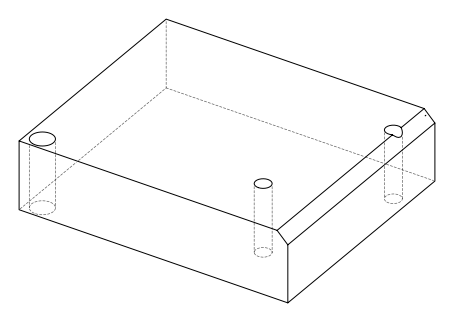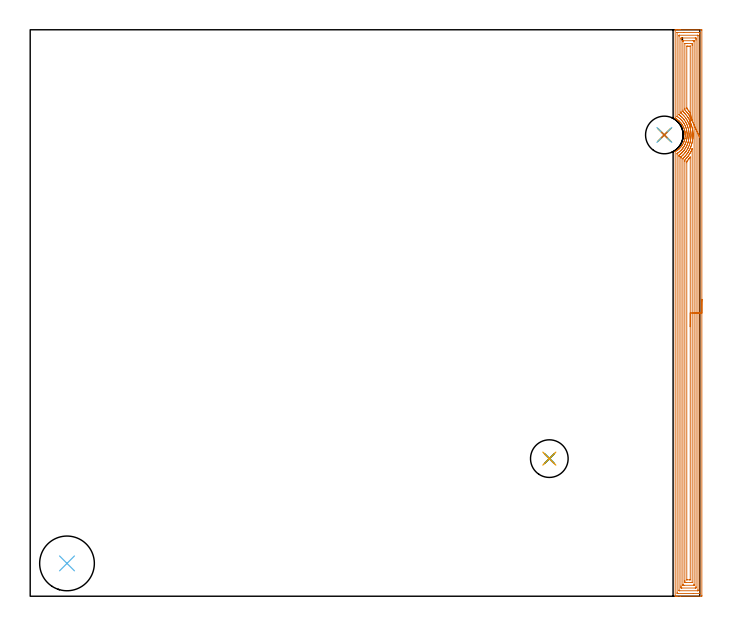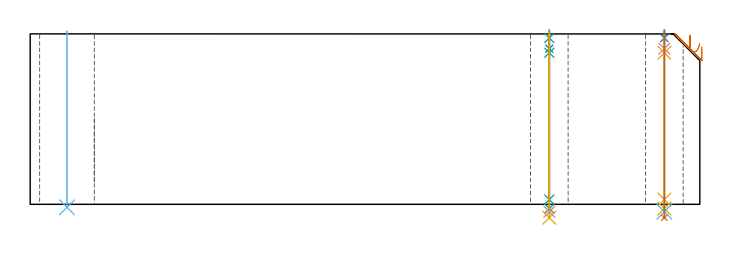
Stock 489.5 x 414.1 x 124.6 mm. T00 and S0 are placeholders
(PLAN: 12 operations, 10 tool changes, 27.5 min)
(1 AREA_MILL | FG_CHAMFER_SURFACE | UGT0205_001 | 23.52 min | 78733 mm3)
(2 SPOT_DRILL | STEP1HOLE | NXT0321_9005460120000 | 0.05 min | 177 mm3)
(3 SPOT_DRILL_1 | STEP1HOLE_1 | NXT0321_9005460120000 | 0.05 min | 184 mm3)
(4 DRILL_BLIND_HOLE_INTO_CENTER | STEP1HOLE | UGT0301_192 | 0.05 min | 292 mm3)
(5 GUN_DRILL_THROUGH_HOLE | STEP1HOLE | UGT0307_003 | 0.58 min | 4370 mm3)
(6 SPADE_DRILL_TO_ENLARGE_THROUGH_HOLE | STEP1HOLE | UGT0306_008 | 0.53 min | 25039 mm3)
(7 DRILL_TO_ENLARGE_THROUGH_HOLE | STEP1HOLE | UGT0301_390 | 0.55 min | 43662 mm3)
(8 DRILL_BLIND_HOLE_INTO_CENTER_1 | STEP1HOLE_1 | UGT0301_192 | 0.05 min | 291 mm3)
(9 GUN_DRILL_THROUGH_HOLE_1 | STEP1HOLE_1 | UGT0307_003 | 0.58 min | 4372 mm3)
(10 SPADE_DRILL_TO_ENLARGE_THROUGH_HOLE_1 | STEP1HOLE_1 | UGT0306_008 | 0.53 min | 25051 mm3)
(11 DRILL_TO_ENLARGE_THROUGH_HOLE_1 | STEP1HOLE_1 | UGT0301_390 | 0.55 min | 44030 mm3)
(12 INDEXABLE_INSERT_DRILL_THROUGH_HOLE_FROM_SOLID | STEP1HOLE_2 | NXT0302_035 | 0.52 min | 156472 mm3)
(TOOL UGT0205_001 | Chamfer Mill 20 x 3 x 45 deg. | D20 FL50 Z2)
(TOOL NXT0321_9005460120000 | NC Spot Drill, 142deg, 12mm, Carbide, Uncoated | D12 PA142 FL30 Z2)
(TOOL UGT0301_192 | Twist Drill 7.2 mm | D7.2 PA118 FL66 Z2)
(TOOL UGT0307_003 | Gun Drill 7 mm | D7 PA130 FL24 Z1)
(TOOL UGT0306_008 | Spade Drill 17.5mm | D17.5 PA132 FL10 Z2)
(TOOL UGT0301_390 | Twist Drill 27.5 mm | D27.5 PA118 FL165 Z2)
(TOOL NXT0302_035 | Index. Insert Drill 40mm [880-D4000L40-05] | D40 PA176 FL200 Z2)
(OP 1 AREA_MILL)
G17 G21 G94 G90
T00 M6
G54
G17 G0 G90 X491. Y217.05 S1061 M3
G43 Z134.6 H0
Z115.1
G94 G1 Y217.012 Z114.228 F250.
Y216.898 Z113.364
Y216.709 Z112.512
Y216.447 Z111.68
Y216.113 Z110.874
Y215.71 Z110.1
Y215.242 Z109.364
Y214.71 Z108.672
Y214.121 Z108.029
Y213.478 Z107.44
Y212.786 Z106.908
Y212.05 Z106.44
Y211.276 Z106.037
Y210.47 Z105.703
Y209.638 Z105.441
Y208.786 Z105.252
Y207.922 Z105.138
Y207.05 Z105.1
Y0.622
X490.996 Y0.206 Z105.102
X490.992 Y0.01 Z105.106
X490.792 Y0. Z105.305
X475.241 Z120.855
X472.859 Z123.236
X472.167 Z123.932
X471.873 Z124.226
X471.513 Z124.577
X471.502 Y0.008 Z124.588
X471.5 Y0.175 Z124.6
Y325.009
X471.506 Y325.023 Z124.593
X471.527 Y325.045 Z124.572
X471.812 Y325.204 Z124.288
X471.873 Y325.238 Z124.227
X472.277 Y325.478 Z123.822
X472.853 Y325.848 Z123.246
X473.156 Y326.062 Z122.943
X473.594 Y326.395 Z122.506
X473.617 Y326.414 Z122.483
X474.035 Y326.752 Z122.064
X474.084 Y326.796 Z122.015
X474.184 Y326.889 Z121.912
X474.393 Y327.078 Z121.706
X474.48 Y327.158 Z121.62
X474.626 Y327.298 Z121.473
X474.914 Y327.574 Z121.185
X474.974 Y327.635 Z121.126
X475.377 Y328.077 Z120.722
X475.429 Y328.137 Z120.67
X475.509 Y328.229 Z120.588
X475.77 Y328.528 Z120.33
X475.812 Y328.583 Z120.288
X476.119 Y328.986 Z119.979
X476.433 Y329.421 Z119.664
X476.671 Y329.78 Z119.425
X476.758 Y329.924 Z119.338
X476.995 Y330.314 Z119.103
X477.027 Y330.371 Z119.071
X477.242 Y330.759 Z118.858
X477.471 Y331.208 Z118.626
X477.498 Y331.264 Z118.598
X477.551 Y331.375 Z118.547
X477.57 Y331.418 Z118.529
X477.656 Y331.618 Z118.443
X477.695 Y331.711 Z118.402
X477.788 Y331.926 Z118.311
X477.863 Y332.101 Z118.236
X478.033 Y332.546 Z118.067
X478.181 Y332.994 Z117.916
X478.327 Y333.498 Z117.766
X478.414 Y333.792 Z117.681
X478.429 Y333.843 Z117.666
X478.44 Y333.887 Z117.655
X478.452 Y333.945 Z117.641
X478.541 Y334.333 Z117.557
X478.587 Y334.574 Z117.512
X478.6 Y334.646 Z117.498
X478.618 Y334.745 Z117.478
X478.624 Y334.78 Z117.471
X478.631 Y334.839 Z117.461
X478.757 Y335.674 Z117.342
X478.803 Y336.12 Z117.296
X478.828 Y336.567 Z117.266
X478.837 Y336.879 Z117.257
X478.842 Y337.025 Z117.253
X478.841 Y337.114
X478.838 Y337.338 Z117.254
X478.837 Y337.416 Z117.255
Y337.46 Z117.256
X478.833 Y337.52 Z117.257
X478.821 Y337.762 Z117.271
X478.816 Y337.866 Z117.276
X478.812 Y337.956 Z117.283
X478.795 Y338.258 Z117.297
X478.79 Y338.353 Z117.302
X478.785 Y338.413 Z117.308
X478.751 Y338.8 Z117.347
X478.728 Y338.981 Z117.371
X478.692 Y339.247 Z117.407
X478.682 Y339.307 Z117.417
X478.617 Y339.694 Z117.483
X478.582 Y339.865 Z117.517
X478.526 Y340.14 Z117.572
X478.431 Y340.557 Z117.668
X478.407 Y340.647 Z117.691
X478.368 Y340.796 Z117.73
X478.338 Y340.899 Z117.76
X478.299 Y341.033 Z117.799
X478.002 Y341.926 Z118.096
X477.832 Y342.374 Z118.265
X477.805 Y342.435 Z118.289
X477.706 Y342.675 Z118.392
X477.645 Y342.819 Z118.453
X477.617 Y342.881 Z118.481
X477.551 Y343.025 Z118.547
X477.438 Y343.259 Z118.662
X477.383 Y343.37 Z118.717
X477.276 Y343.579 Z118.824
X477.206 Y343.713 Z118.893
X476.951 Y344.162 Z119.147
X476.684 Y344.606 Z119.414
X476.392 Y345.033 Z119.705
X476.371 Y345.064 Z119.727
X476.059 Y345.499 Z120.04
X475.793 Y345.839 Z120.305
X475.65 Y346.009 Z120.447
X475.559 Y346.119 Z120.539
X475.32 Y346.392 Z120.779
X475.26 Y346.456 Z120.838
X474.915 Y346.824 Z121.185
X474.681 Y347.058 Z121.419
X474.442 Y347.286 Z121.658
X474.369 Y347.35 Z121.73
X474.184 Y347.511 Z121.91
X474.034 Y347.645 Z122.062
X473.669 Y347.945 Z122.429
X473.373 Y348.179 Z122.726
X473.301 Y348.232 Z122.799
X473.157 Y348.339 Z122.943
X472.72 Y348.639 Z123.38
X472.277 Y348.925 Z123.822
X472.031 Y349.072 Z124.068
X472.02 Y349.078 Z124.079
X471.68 Y349.269 Z124.418
X471.517 Y349.364 Z124.576
X471.503 Y349.376 Z124.589
X471.5 Y349.584 Z124.6
Y413.925
X471.502 Y414.092 Z124.588
X471.513 Y414.1 Z124.577
X471.873 Z124.226
X472.167 Z123.932
X472.859 Z123.236
X474.089 Z122.008
X474.626 Z121.469
X475.24 Z120.855
X490.524 Z105.574
X490.794 Y414.098 Z105.303
X490.992 Y414.09 Z105.106
X490.999 Y413.891 Z105.099
X491. Y207.05 Z105.1
X489.586 Z106.514
X489.585 Y2.095 Z106.515
X489.584 Y2.043 Z106.516
X489.582 Y2.018 Z106.518
X489.58 Y2.012 Z106.52
X489.565 Y2.01 Z106.535
X489.16 Y2.001 Z106.94
X484.746 Y2. Z111.354
X473.743 Y2.001 Z122.357
X473.261 Y2.003 Z122.839
X473.028 Y2.01 Z123.072
X472.921 Y2.023 Z123.179
X472.915 Y2.353 Z123.185
Y2.409
Y323.222
X472.921 Y323.64 Z123.179
X472.923 Y323.686 Z123.177
X472.959 Y323.713 Z123.141
X473.029 Y323.762 Z123.071
X473.137 Y323.834 Z122.963
X473.563 Y324.115 Z122.537
X473.669 Y324.19 Z122.431
X473.743 Y324.245 Z122.357
X474.172 Y324.574 Z121.928
X474.626 Y324.926 Z121.474
X474.671 Y324.963 Z121.429
X474.726 Y325.009 Z121.374
X475.137 Y325.385 Z120.963
X475.509 Y325.73 Z120.591
X475.597 Y325.814 Z120.503
X475.686 Y325.903 Z120.414
X476.028 Y326.271 Z120.072
X476.392 Y326.669 Z119.708
X476.452 Y326.736 Z119.648
X476.503 Y326.796 Z119.597
X476.848 Y327.228 Z119.252
X477.204 Y327.69 Z118.896
X477.224 Y327.716 Z118.876
X477.235 Y327.731 Z118.865
X477.276 Y327.789 Z118.824
X477.594 Y328.261 Z118.506
X477.803 Y328.583 Z118.297
X477.939 Y328.806 Z118.161
X478.159 Y329.177 Z117.941
X478.266 Y329.368 Z117.834
X478.324 Y329.477 Z117.776
X478.569 Y329.956 Z117.531
X478.77 Y330.371 Z117.33
X478.822 Y330.482 Z117.278
X478.855 Y330.559 Z117.245
X479.042 Y330.997 Z117.058
X479.118 Y331.187 Z116.982
X479.148 Y331.264 Z116.952
X479.354 Y331.842 Z116.746
X479.46 Y332.158 Z116.64
X479.569 Y332.518 Z116.531
X479.728 Y333.052 Z116.372
X479.752 Y333.139 Z116.348
X479.769 Y333.209 Z116.331
X479.925 Y333.908 Z116.175
X479.931 Y333.939 Z116.169
X480.001 Y334.353 Z116.099
X480.057 Y334.705 Z116.043
X480.076 Y334.839 Z116.024
X480.161 Y335.494 Z115.939
X480.186 Y335.732 Z115.914
X480.228 Y336.319 Z115.872
X480.241 Y336.626 Z115.859
X480.251 Y337.19 Z115.849
X480.247 Y337.52 Z115.853
X480.219 Y338.116 Z115.881
X480.202 Y338.413 Z115.898
X480.145 Y339.084 Z115.955
X480.117 Y339.307 Z115.983
X479.995 Y340.13 Z116.105
X479.983 Y340.201 Z116.117
X479.925 Y340.494 Z116.175
X479.789 Y341.094 Z116.311
X479.745 Y341.276 Z116.355
X479.537 Y341.988 Z116.563
X479.348 Y342.572 Z116.752
X479.238 Y342.881 Z116.862
X479.042 Y343.4 Z117.058
X478.884 Y343.775 Z117.216
X478.759 Y344.061 Z117.341
X478.455 Y344.669 Z117.645
X478.159 Y345.215 Z117.941
X477.957 Y345.562 Z118.143
X477.633 Y346.094 Z118.467
X477.383 Y346.456 Z118.717
X477.276 Y346.605 Z118.824
X476.711 Y347.35 Z119.389
X476.392 Y347.726 Z119.708
X475.922 Y348.243 Z120.178
X475.509 Y348.667 Z120.591
X475.003 Y349.137 Z121.097
X474.626 Y349.462 Z121.474
X473.914 Y350.03 Z122.186
X473.743 Y350.154 Z122.357
X473.344 Y350.434 Z122.756
X473.102 Y350.591 Z122.998
X473.068 Y350.614 Z123.032
X472.963 Y350.689 Z123.137
X472.921 Y350.72 Z123.179
X472.919 Y350.736 Z123.181
X472.916 Y350.78 Z123.184
X472.914 Y350.868 Z123.186
Y350.924
X472.915 Y412.005 Z123.185
X472.916 Y412.057 Z123.184
X472.918 Y412.082 Z123.182
X472.92 Y412.088 Z123.18
X472.935 Y412.09 Z123.165
X473.34 Y412.098 Z122.76
X477.754 Y412.1 Z118.346
X488.757 Y412.099 Z107.343
X489.239 Y412.097 Z106.861
X489.472 Y412.09 Z106.628
X489.579 Y412.077 Z106.521
X489.585 Y411.747 Z106.515
Y411.691
X489.586 Y207.05 Z106.514
X488.172 Z107.928
X488.171 Y4.79 Z107.929
X488.169 Y4.196 Z107.931
X488.166 Y4.047 Z107.934
X488.165 Y4.017 Z107.935
X488.132 Y4.01 Z107.968
X488.065 Y4.003 Z108.035
X487.874 Y4.001 Z108.226
X474.819 Z121.281
X474.626 Y4.005 Z121.474
X474.432 Y4.01 Z121.668
X474.335 Y4.025 Z121.765
X474.332 Y4.096 Z121.768
X474.33 Y4.196 Z121.77
X474.329 Y4.497 Z121.771
Y321.434
X474.33 Y321.734 Z121.77
X474.334 Y322.328 Z121.766
X474.335 Y322.398 Z121.765
X474.382 Y322.445 Z121.718
X474.452 Y322.504 Z121.648
X475.367 Y323.222 Z120.733
X475.445 Y323.287 Z120.655
X475.509 Y323.343 Z120.591
X475.909 Y323.71 Z120.191
X476.347 Y324.115 Z119.753
X476.37 Y324.138 Z119.73
X476.392 Y324.16 Z119.708
X476.803 Y324.594 Z119.297
X477.189 Y325.009 Z118.911
X477.23 Y325.055 Z118.87
X477.276 Y325.108 Z118.824
X477.632 Y325.542 Z118.468
X477.922 Y325.903 Z118.178
X478.025 Y326.038 Z118.075
X478.159 Y326.219 Z117.941
X478.397 Y326.555 Z117.703
X478.562 Y326.796 Z117.538
X478.752 Y327.089 Z117.348
X479.042 Y327.547 Z117.058
X479.095 Y327.636 Z117.005
X479.126 Y327.69 Z116.974
X479.413 Y328.208 Z116.687
X479.614 Y328.583 Z116.486
X479.719 Y328.792 Z116.381
X479.925 Y329.211 Z116.175
X480.008 Y329.393 Z116.092
X480.044 Y329.477 Z116.056
X480.27 Y330.021 Z115.83
X480.408 Y330.371 Z115.692
X480.517 Y330.666 Z115.583
X480.731 Y331.264 Z115.369
X480.75 Y331.323 Z115.35
X480.808 Y331.511 Z115.292
X480.953 Y332.011 Z115.147
X480.994 Y332.158 Z115.106
X481.138 Y332.718 Z114.962
X481.211 Y333.052 Z114.889
X481.296 Y333.452 Z114.804
X481.385 Y333.945 Z114.715
X481.426 Y334.213 Z114.674
X481.515 Y334.839 Z114.585
X481.535 Y334.997 Z114.565
X481.611 Y335.732 Z114.489
X481.617 Y335.808 Z114.483
X481.661 Y336.626 Z114.439
X481.662 Y336.656 Z114.438
X481.667 Y337.52 Z114.433
Y337.545
X481.625 Y338.413 Z114.475
X481.621 Y338.485 Z114.479
X481.551 Y339.307 Z114.549
X481.534 Y339.466 Z114.566
X481.428 Y340.201 Z114.672
X481.378 Y340.518 Z114.722
X481.268 Y341.094 Z114.832
X481.149 Y341.643 Z114.951
X481.065 Y341.988 Z115.035
X480.812 Y342.878 Z115.288
X480.808 Y342.888 Z115.292
X480.503 Y343.775 Z115.597
X480.317 Y344.272 Z115.783
X480.151 Y344.669 Z115.949
X479.925 Y345.187 Z116.175
X479.805 Y345.441 Z116.295
X479.745 Y345.562 Z116.355
X479.558 Y345.934 Z116.542
X479.272 Y346.456 Z116.828
X479.188 Y346.603 Z116.912
X479.042 Y346.849 Z117.058
X478.728 Y347.35 Z117.372
X478.159 Y348.179 Z117.941
X478.113 Y348.243 Z117.987
X477.97 Y348.434 Z118.13
X477.406 Y349.137 Z118.694
X477.276 Y349.288 Z118.824
X476.59 Y350.03 Z119.51
X476.392 Y350.232 Z119.708
X475.652 Y350.924 Z120.448
X475.509 Y351.046 Z120.591
X474.866 Y351.575 Z121.234
X474.397 Y351.943 Z121.703
X474.335 Y351.994 Z121.765
X474.333 Y352.007 Z121.767
X474.33 Y352.044 Z121.77
X474.329 Y352.118 Z121.771
Y409.311
X474.331 Y409.904 Z121.769
X474.334 Y410.053 Z121.766
X474.335 Y410.083 Z121.765
X474.368 Y410.09 Z121.732
X474.435 Y410.097 Z121.665
X474.626 Y410.099 Z121.474
X487.681 Z108.419
X487.874 Y410.095 Z108.226
X488.068 Y410.09 Z108.032
X488.165 Y410.075 Z107.935
X488.168 Y410.004 Z107.932
X488.17 Y409.904 Z107.93
X488.171 Y409.603 Z107.929
X488.172 Y207.05 Z107.928
X486.757 Z109.343
Y6.877
X486.753 Y6.224 Z109.347
X486.75 Y6.011 Z109.35
X486.541 Y6.007 Z109.559
X486.092 Y6. Z110.008
X476.376 Z119.724
X475.956 Y6.006 Z120.144
X475.753 Y6.01 Z120.347
X475.75 Y6.127 Z120.35
X475.744 Y6.64 Z120.356
X475.743 Y6.877 Z120.357
Y7.535
Y320.304
X475.744 Y320.541 Z120.356
X475.749 Y321.191 Z120.351
X475.752 Y321.22 Z120.348
X475.767 Y321.235 Z120.333
X475.815 Y321.278 Z120.285
X476.004 Y321.434 Z120.096
X476.215 Y321.614 Z119.885
X476.392 Y321.77 Z119.708
X476.683 Y322.034 Z119.417
X477. Y322.328 Z119.1
X477.14 Y322.465 Z118.96
X477.276 Y322.6 Z118.824
X477.578 Y322.916 Z118.522
X477.864 Y323.222 Z118.236
X478.159 Y323.554 Z117.941
X478.415 Y323.856 Z117.685
X478.63 Y324.115 Z117.47
X478.812 Y324.348 Z117.288
X479.042 Y324.647 Z117.058
X479.194 Y324.855 Z116.906
X479.305 Y325.009 Z116.795
X479.558 Y325.38 Z116.542
X479.906 Y325.903 Z116.194
X479.913 Y325.915 Z116.187
X479.925 Y325.934 Z116.175
X480.243 Y326.475 Z115.857
X480.429 Y326.796 Z115.671
X480.565 Y327.043 Z115.535
X480.808 Y327.497 Z115.292
X480.873 Y327.624 Z115.227
X480.905 Y327.69 Z115.195
X481.156 Y328.232 Z114.944
X481.311 Y328.583 Z114.789
X481.425 Y328.853 Z114.675
X481.692 Y329.505 Z114.408
X481.914 Y330.145 Z114.186
X481.99 Y330.371 Z114.11
X482.13 Y330.821 Z113.97
X482.262 Y331.264 Z113.838
X482.331 Y331.511 Z113.769
X482.501 Y332.158 Z113.599
X482.515 Y332.218 Z113.585
X482.575 Y332.487 Z113.525
X482.669 Y332.956 Z113.431
X482.687 Y333.052 Z113.413
X482.798 Y333.72 Z113.302
X482.831 Y333.945 Z113.269
X482.907 Y334.503 Z113.193
X482.946 Y334.839 Z113.154
X482.993 Y335.309 Z113.107
X483.027 Y335.732 Z113.073
X483.049 Y336.146 Z113.051
X483.07 Y336.626 Z113.03
X483.075 Y337.014 Z113.025
X483.076 Y337.52 Z113.024
X483.062 Y337.921 Z113.038
X483.037 Y338.413 Z113.063
X483.009 Y338.867 Z113.091
X482.974 Y339.307 Z113.126
X482.921 Y339.85 Z113.179
X482.872 Y340.201 Z113.228
X482.769 Y340.898 Z113.331
X482.733 Y341.094 Z113.367
X482.575 Y341.919 Z113.525
X482.56 Y341.988 Z113.54
X482.555 Y342.007 Z113.545
X482.436 Y342.498 Z113.664
X482.334 Y342.881 Z113.766
X482.239 Y343.221 Z113.861
X482.069 Y343.775 Z114.031
X481.818 Y344.541 Z114.282
X481.772 Y344.669 Z114.328
X481.692 Y344.886 Z114.408
X481.419 Y345.562 Z114.681
X481.216 Y346.043 Z114.884
X481.021 Y346.456 Z115.079
X480.808 Y346.89 Z115.292
X480.566 Y347.35 Z115.534
X480.27 Y347.894 Z115.83
X480.06 Y348.243 Z116.04
X479.925 Y348.456 Z116.175
X479.469 Y349.137 Z116.631
X479.042 Y349.741 Z117.058
X478.82 Y350.03 Z117.28
X478.159 Y350.855 Z117.941
X478.1 Y350.924 Z118.
X477.266 Y351.818 Z118.834
X476.392 Y352.629 Z119.708
X476.301 Y352.711 Z119.799
X476.011 Y352.956 Z120.089
X475.803 Y353.133 Z120.297
X475.749 Y353.189 Z120.351
X475.748 Y353.206 Z120.352
X475.744 Y353.367 Z120.356
X475.743 Y353.605 Z120.357
Y354.262
Y407.223
X475.747 Y407.876 Z120.353
X475.75 Y408.089 Z120.35
X475.959 Y408.093 Z120.141
X476.409 Y408.1 Z119.691
X486.124 Z109.976
X486.544 Y408.094 Z109.556
X486.747 Y408.09 Z109.353
X486.75 Y407.973 Z109.35
X486.756 Y407.46 Z109.344
X486.757 Y407.223 Z109.343
Y406.565
Y207.05
X485.343 Z110.757
X485.342 Y8.425 Z110.758
X485.34 Y8.185 Z110.76
X485.336 Y8.026 Z110.764
X485.332 Y8.008 Z110.768
X485.326 Y8.006 Z110.774
X485.307 Y8.003 Z110.793
X485.225 Y8.001 Z110.875
X484.998 Y8. Z111.102
X477.932 Y8.001 Z118.168
X477.276 Y8.008 Z118.824
X477.183 Y8.01 Z118.917
X477.164 Y8.023 Z118.936
X477.161 Y8.144 Z118.939
X477.158 Y8.304 Z118.942
X477.157 Y8.544 Z118.943
Y8.665
X477.158 Y319.647 Z118.942
X477.159 Y319.765 Z118.941
X477.163 Y319.887 Z118.937
X477.173 Y320.085 Z118.927
X477.276 Y320.184 Z118.824
X477.458 Y320.356 Z118.642
X477.654 Y320.541 Z118.446
X477.911 Y320.791 Z118.189
X478.159 Y321.036 Z117.941
X478.354 Y321.237 Z117.746
X478.542 Y321.434 Z117.558
X478.782 Y321.697 Z117.318
X479.042 Y321.988 Z117.058
X479.199 Y322.169 Z116.901
X479.332 Y322.328 Z116.768
X479.597 Y322.66 Z116.503
X479.925 Y323.074 Z116.175
X479.989 Y323.157 Z116.111
X480.036 Y323.222 Z116.064
X480.358 Y323.678 Z115.742
X480.663 Y324.115 Z115.437
X480.722 Y324.203 Z115.378
X480.808 Y324.338 Z115.292
X481.064 Y324.75 Z115.036
X481.222 Y325.009 Z114.878
X481.396 Y325.308 Z114.704
X481.692 Y325.824 Z114.408
X481.719 Y325.875 Z114.381
X481.734 Y325.903 Z114.366
X482.02 Y326.464 Z114.081
X482.18 Y326.796 Z113.92
X482.306 Y327.068 Z113.794
X482.587 Y327.69 Z113.513
X482.837 Y328.318 Z113.263
X482.939 Y328.583 Z113.161
X483.079 Y328.967 Z113.021
X483.258 Y329.477 Z112.842
X483.308 Y329.629 Z112.792
X483.458 Y330.105 Z112.642
X483.518 Y330.31 Z112.582
X483.536 Y330.371 Z112.564
X483.708 Y331.012 Z112.392
X483.772 Y331.264 Z112.328
X483.882 Y331.729 Z112.218
X483.974 Y332.158 Z112.126
X484.037 Y332.466 Z112.063
X484.141 Y333.052 Z111.959
X484.169 Y333.225 Z111.931
X484.276 Y333.945 Z111.824
X484.284 Y334.003 Z111.816
X484.341 Y334.454 Z111.759
X484.377 Y334.802 Z111.723
X484.381 Y334.839 Z111.719
X484.443 Y335.629 Z111.657
X484.449 Y335.732 Z111.651
X484.483 Y336.482 Z111.617
X484.487 Y336.626 Z111.613
X484.492 Y337.367 Z111.608
X484.49 Y337.52 Z111.61
X484.465 Y338.288 Z111.635
X484.459 Y338.413 Z111.641
X484.408 Y339.24 Z111.692
X484.403 Y339.307 Z111.697
X484.341 Y339.999 Z111.759
X484.32 Y340.201 Z111.78
X484.317 Y340.226 Z111.783
X484.187 Y341.094 Z111.913
X484.157 Y341.28 Z111.943
X484.024 Y341.988 Z112.076
X483.945 Y342.389 Z112.155
X483.835 Y342.881 Z112.265
X483.666 Y343.564 Z112.434
X483.607 Y343.775 Z112.493
X483.458 Y344.285 Z112.642
X483.338 Y344.669 Z112.762
X483.28 Y344.849 Z112.82
X483.033 Y345.562 Z113.067
X482.771 Y346.257 Z113.329
X482.691 Y346.456 Z113.409
X482.575 Y346.733 Z113.525
X482.298 Y347.35 Z113.802
X482.047 Y347.884 Z114.053
X481.862 Y348.243 Z114.238
X481.692 Y348.564 Z114.408
X481.371 Y349.137 Z114.729
X480.865 Y349.973 Z115.235
X480.827 Y350.03 Z115.273
X480.808 Y350.058 Z115.292
X480.205 Y350.924 Z115.895
X479.925 Y351.309 Z116.175
X479.706 Y351.596 Z116.394
X479.53 Y351.818 Z116.57
X479.042 Y352.412 Z117.058
X478.77 Y352.711 Z117.33
X478.159 Y353.359 Z117.941
X477.913 Y353.605 Z118.187
X477.584 Y353.917 Z118.516
X477.276 Y354.21 Z118.824
X477.205 Y354.281 Z118.895
X477.171 Y354.316 Z118.929
X477.164 Y354.38 Z118.936
X477.16 Y354.499 Z118.94
X477.158 Y354.618 Z118.942
X477.157 Y355.392 Z118.943
Y405.676
X477.16 Y405.916 Z118.94
X477.164 Y406.074 Z118.936
X477.168 Y406.092 Z118.932
X477.174 Y406.094 Z118.926
X477.193 Y406.097 Z118.907
X477.276 Y406.099 Z118.824
X477.502 Y406.1 Z118.598
X484.568 Y406.099 Z111.532
X485.225 Y406.092 Z110.875
X485.317 Y406.09 Z110.783
X485.336 Y406.077 Z110.764
X485.339 Y405.956 Z110.761
X485.342 Y405.796 Z110.758
X485.343 Y405.556 Z110.757
Y405.435
Y207.05
X483.929 Z112.171
X483.928 Y10.214 Z112.172
X483.927 Y10.095 Z112.173
X483.924 Y10.036 Z112.176
X483.922 Y10.014 Z112.178
X483.897 Y10.008 Z112.203
X483.458 Y10.003 Z112.642
X483.021 Y10. Z113.079
X482.575 Z113.525
X479.488 Z116.612
X479.042 Y10.001 Z117.058
X478.601 Y10.004 Z117.499
X478.579 Y10.01 Z117.521
X478.576 Y10.029 Z117.524
X478.573 Y10.452 Z117.527
X478.571 Y10.928 Z117.529
Y11.345
Y317.86
X478.572 Y318.335 Z117.528
X478.575 Y318.753 Z117.525
X478.578 Y318.987 Z117.522
X479.216 Y319.647 Z116.884
X479.558 Y320.019 Z116.542
X479.925 Y320.422 Z116.175
X479.981 Y320.485 Z116.119
X480.028 Y320.541 Z116.072
X480.381 Y320.974 Z115.719
X480.754 Y321.434 Z115.346
X480.778 Y321.465 Z115.322
X480.808 Y321.506 Z115.292
X481.154 Y321.978 Z114.946
X481.407 Y322.328 Z114.693
X481.524 Y322.497 Z114.576
X481.692 Y322.745 Z114.408
X481.878 Y323.033 Z114.222
X481.998 Y323.222 Z114.102
X482.218 Y323.583 Z113.882
X482.538 Y324.115 Z113.562
X482.552 Y324.139 Z113.548
X482.575 Y324.18 Z113.525
X482.865 Y324.715 Z113.235
X483.021 Y325.009 Z113.079
X483.17 Y325.301 Z112.93
X483.458 Y325.888 Z112.642
X483.463 Y325.898 Z112.637
X483.895 Y326.89 Z112.205
X483.92 Y326.942 Z112.18
X483.923 Y326.945 Z112.177
X483.925 Y326.943 Z112.175
X483.928 Y326.901 Z112.172
X483.929 Y326.832 Z112.171
Y326.796
Y207.05
X482.515 Z113.585
X482.514 Y12.239 Z113.586
X482.51 Y12.032 Z113.59
X482.508 Y12.014 Z113.592
X482.447 Y12.009 Z113.653
X482.322 Y12.003 Z113.778
X482.164 Y12.001 Z113.936
X481.928 Y12. Z114.172
X480.161 Z115.939
X480.056 Y12.001 Z116.044
X480.029 Y12.004 Z116.071
X480.004 Y12.01 Z116.096
X479.992 Y12.019 Z116.108
X479.99 Y12.046 Z116.11
X479.986 Y12.178 Z116.114
X479.985 Y316.905 Z116.115
X479.986 Y317.798 Z116.114
X479.988 Y317.86 Z116.112
X479.993 Y317.959 Z116.107
X480.069 Y318.044 Z116.031
X480.186 Y318.174 Z115.914
X480.76 Y318.803 Z115.34
X480.808 Y318.859 Z115.292
X481.164 Y319.287 Z114.936
X481.46 Y319.647 Z114.64
X481.564 Y319.777 Z114.536
X481.692 Y319.941 Z114.408
X481.948 Y320.281 Z114.152
X482.143 Y320.541 Z113.957
X482.492 Y321.023 Z113.608
X482.504 Y321.037 Z113.596
X482.508 Y321.01 Z113.592
X482.511 Y320.875 Z113.589
X482.515 Y320.602 Z113.585
Y320.541
Y207.05
Y206.178 Z113.623
Y205.314 Z113.737
Y204.462 Z113.926
Y203.63 Z114.188
Y202.824 Z114.522
Y202.05 Z114.925
Y201.314 Z115.394
Y200.622 Z115.925
Y199.979 Z116.514
Y199.39 Z117.157
Y198.858 Z117.85
Y198.39 Z118.585
Y197.987 Z119.359
Y197.653 Z120.165
Y197.391 Z120.997
Y197.202 Z121.849
Y197.088 Z122.714
Y197.05 Z123.585
G0 Z134.6
X489.37 Y335.588
Z117.563
G1 X489.216 Y335.925 Z116.773
X489.034 Y336.323 Z116.018
X488.825 Y336.779 Z115.305
X488.591 Y337.29 Z114.637
X488.333 Y337.852 Z114.022
X488.054 Y338.46 Z113.462
X487.756 Y339.111 Z112.963
X487.441 Y339.798 Z112.529
X487.111 Y340.518 Z112.162
X486.769 Y341.264 Z111.865
X486.418 Y342.03 Z111.641
X486.06 Y342.811 Z111.491
X485.698 Y343.602 Z111.417
X485.335 Y344.395 Z111.419
X484.973 Y345.185 Z111.497
X484.615 Y345.965 Z111.65
X484.264 Y346.731 Z111.877
X483.923 Y347.476 Z112.177
X483.857 Y347.62 Z112.243
X483.762 Y347.83 Z112.338
X483.677 Y348.022 Z112.423
X483.577 Y348.243 Z112.523
X483.458 Y348.5 Z112.642
X483.145 Y349.137 Z112.955
X482.815 Y349.788 Z113.285
X482.68 Y350.03 Z113.42
X482.575 Y350.214 Z113.525
X482.146 Y350.924 Z113.954
X481.692 Y351.635 Z114.408
X481.57 Y351.818 Z114.53
X481.299 Y352.214 Z114.801
X480.938 Y352.711 Z115.162
X480.808 Y352.881 Z115.292
X480.229 Y353.605 Z115.871
X479.925 Y353.974 Z116.175
X479.444 Y354.499 Z116.656
X479.042 Y354.922 Z117.058
X478.579 Y355.392 Z117.521
X478.574 Y355.866 Z117.526
X478.572 Y356.286 Z117.528
X478.571 Y356.762 Z117.529
X478.572 Y403.886 Z117.528
X478.573 Y404.005 Z117.527
X478.576 Y404.064 Z117.524
X478.578 Y404.086 Z117.522
X478.603 Y404.092 Z117.497
X479.042 Y404.097 Z117.058
X479.479 Y404.1 Z116.621
X479.925 Z116.175
X483.012 Z113.088
X483.458 Y404.099 Z112.642
X483.899 Y404.096 Z112.201
X483.921 Y404.09 Z112.179
X483.924 Y404.071 Z112.176
X483.927 Y403.648 Z112.173
X483.929 Y403.172 Z112.171
Y402.755
Y347.767
X483.928 Y347.678 Z112.172
X483.925 Y347.563 Z112.175
X483.923 Y347.476 Z112.177
X482.508 Y353.349 Z113.592
X482.455 Y353.417 Z113.645
X482.315 Y353.605 Z113.785
X481.692 Y354.452 Z114.408
X481.656 Y354.499 Z114.444
X481.509 Y354.683 Z114.591
X480.932 Y355.392 Z115.168
X480.808 Y355.536 Z115.292
X480.127 Y356.286 Z115.973
X480.036 Y356.392 Z116.064
X479.992 Y356.447 Z116.108
X479.991 Y356.495 Z116.109
X479.988 Y356.702 Z116.112
X479.985 Y357.119 Z116.115
Y357.179
X479.986 Y401.861 Z116.114
X479.99 Y402.068 Z116.11
X479.992 Y402.086 Z116.108
X480.053 Y402.09 Z116.047
X480.178 Y402.096 Z115.922
X480.336 Y402.099 Z115.764
X480.572 Y402.1 Z115.528
X481.455 Z114.645
X482.339 Z113.761
X482.444 Y402.098 Z113.656
X482.471 Y402.096 Z113.629
X482.496 Y402.09 Z113.604
X482.508 Y402.081 Z113.592
X482.51 Y402.054 Z113.59
X482.514 Y401.922 Z113.586
Y353.666
X482.513 Y353.605 Z113.587
X482.508 Y353.349 Z113.592
X482.49 Y352.478 Z113.648
X482.473 Y351.616 Z113.779
X482.456 Y350.769 Z113.985
X482.439 Y349.942 Z114.264
X482.423 Y349.143 Z114.614
X482.407 Y348.378 Z115.033
X482.392 Y347.652 Z115.516
X482.379 Y346.971 Z116.061
X482.366 Y346.34 Z116.664
X482.354 Y345.764 Z117.319
X482.344 Y345.247 Z118.021
X482.334 Y344.794 Z118.767
X482.327 Y344.407 Z119.548
X482.32 Y344.089 Z120.361
X482.315 Y343.844 Z121.198
X482.312 Y343.673 Z122.054
X482.31 Y343.576 Z122.921
X482.309 Y343.556 Z123.793
G0 Z134.6
M5
M2
(OP 2 SPOT_DRILL)
G17 G21 G94 G90
T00 M6
G54
G17 G0 G90 X463.6 Y337.2 S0 M3
G43 Z134.6 H0
G94 G81 G98 Z121.6 F250. R127.6
G80
M5
M2
(OP 3 SPOT_DRILL_1)
G17 G21 G94 G90
T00 M6
G54
G17 G0 G90 X379.5 Y100.6 S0 M3
G43 Z134.6 H0
G94 G81 G98 Z121.6 F250. R127.6
G80
M5
M2
(OP 4 DRILL_BLIND_HOLE_INTO_CENTER)
G17 G21 G94 G90
T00 M6
G54
G17 G0 G90 X463.6 Y337.2 S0 M3
G43 Z134.6 H0
G94 G81 G98 Z113.8 F250. R126.6
G80
M5
M2
(OP 5 GUN_DRILL_THROUGH_HOLE)
G17 G21 G94 G90
T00 M6
G54
G17 G0 G90 X463.6 Y337.2 M8
G43 Z134.6 H0
Z122.503
S716 M3
G94 G1 Z110.771 F125. M26
G4 X.084
Z3.5 F250.
G4 X.084
Z-3.132 F125.
G4 X.084
M5
M9
G0 Z122.503
Z134.6
M2
(OP 6 SPADE_DRILL_TO_ENLARGE_THROUGH_HOLE)
G17 G21 G94 G90
T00 M6
G54
G17 G0 G90 X463.6 Y337.2 S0 M3
G43 Z134.6 H0
G94 G73 G98 Z-5.396 F250. Q16.249 R126.6
G80
M5
M2
(OP 7 DRILL_TO_ENLARGE_THROUGH_HOLE)
G17 G21 G94 G90
T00 M6
G54
G17 G0 G90 X463.6 Y337.2 S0 M3
G43 Z134.6 H0
G94 G73 G98 Z-9.762 F250. Q26.872 R126.6
G80
M5
M2
(OP 8 DRILL_BLIND_HOLE_INTO_CENTER_1)
G17 G21 G94 G90
T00 M6
G54
G17 G0 G90 X379.5 Y100.6 S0 M3
G43 Z134.6 H0
G94 G81 G98 Z113.8 F250. R126.6
G80
M5
M2
(OP 9 GUN_DRILL_THROUGH_HOLE_1)
G17 G21 G94 G90
T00 M6
G54
G17 G0 G90 X379.5 Y100.6 M8
G43 Z134.6 H0
Z122.503
S716 M3
G94 G1 Z110.771 F125. M26
G4 X.084
Z3.5 F250.
G4 X.084
Z-3.132 F125.
G4 X.084
M5
M9
G0 Z122.503
Z134.6
M2
(OP 10 SPADE_DRILL_TO_ENLARGE_THROUGH_HOLE_1)
G17 G21 G94 G90
T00 M6
G54
G17 G0 G90 X379.5 Y100.6 S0 M3
G43 Z134.6 H0
G94 G73 G98 Z-5.396 F250. Q16.249 R126.6
G80
M5
M2
(OP 11 DRILL_TO_ENLARGE_THROUGH_HOLE_1)
G17 G21 G94 G90
T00 M6
G54
G17 G0 G90 X379.5 Y100.6 S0 M3
G43 Z134.6 H0
G94 G73 G98 Z-9.762 F250. Q26.872 R126.6
G80
M5
M2
(OP 12 INDEXABLE_INSERT_DRILL_THROUGH_HOLE_FROM_SOLID)
G17 G21 G94 G90
T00 M6
G54
G17 G0 G90 X26.9 Y24. S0 M3
G43 Z134.6 H1
G94 G81 G98 Z-2.198 F250. R126.6
G80
M5
M2
